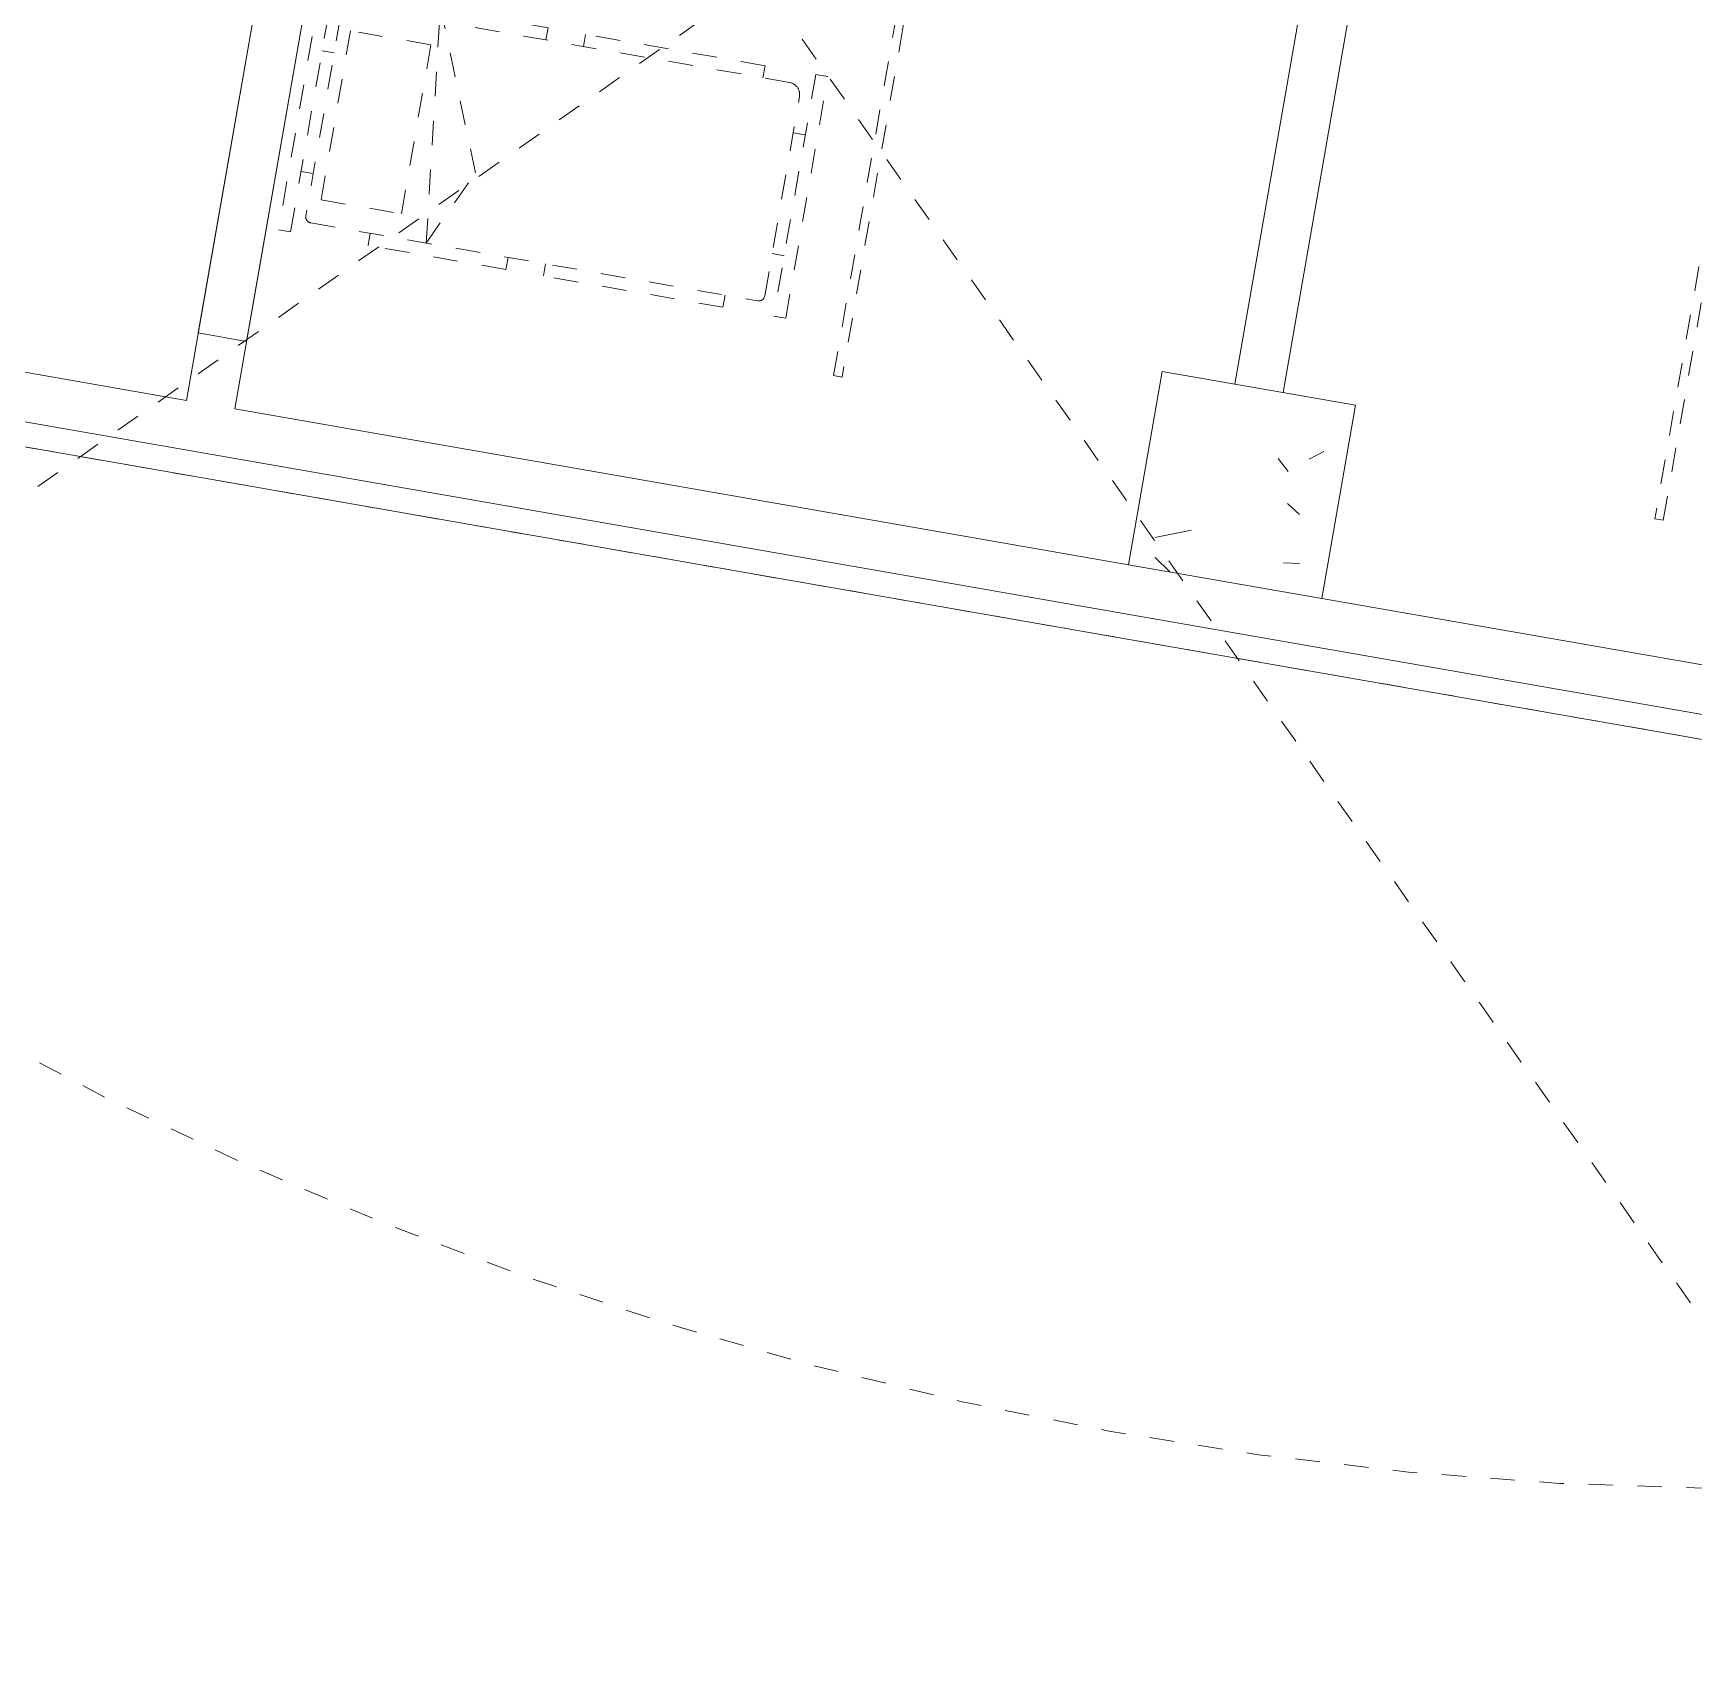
# Model space of a CAD drawing. Extents: x 274235 to 276654, y 142848 to 144425.
# Drawn here: x 276083.34 to 276090.11, y 143055.75 to 143062.45 of the extents above; entities that cross this region are included whole.
import ezdxf

# ---------------------------------------------------------------- set-up
doc = ezdxf.new("R2010")
doc.units = 0
doc.header["$LTSCALE"] = 1.5
for name, pattern in [('ACM-G-CENTER', [50.800000000000004, 31.75, -6.350000000000001, 6.350000000000001, -6.350000000000001]), ('ACM-G-HIDDEN2', [4.762500000000001, 3.175000000000001, -1.5875]), ('ATDASH', [1.5875000000000004, 0.7937500000000002, -0.7937500000000002]), ('DASH', [0.35, 0.25, -0.1]), ('Hidden 1_32_', [1.3890625, 0.7937500000000002, -0.5953125])]:
    doc.linetypes.add(name, pattern=pattern)
doc.layers.get('0').update_dxf_attribs({"linetype": 'CONTINUOUS', "lineweight": 0})
for name, color, linetype, lineweight in [('_ACM-A-DETL', 7, 'CONTINUOUS', 5), ('_ACM-A-EQPM', 3, 'CONTINUOUS', 5), ('_ACM-A-FLOR-WDWK', 1, 'CONTINUOUS', 5), ('_ACM-A-GRID', 3, 'CONTINUOUS', 5), ('_ACM-A-WALL-FULL', 6, 'CONTINUOUS', 13), ('_ACM-S-STRU-CLOS', 5, 'CONTINUOUS', 5)]:
    doc.layers.add(name, color=color, linetype=linetype, lineweight=lineweight)

# ---------------------------------------------------------------- blocks, each defined once
blk = doc.blocks.new('M_Concrete-Rectangular-Column - 800 x 800mm-V137-B1_Working')
at = {"layer": '_ACM-A-DETL', "color": 250}
for p, q in [((400.0000000000002, 400.0000000000002), (-399.9999999999999, 400.0000000000002)), ((-399.9999999999999, 400.0000000000002), (-399.9999999999999, -399.9999999999999)), ((400.0000000000002, -399.9999999999999), (400.0000000000002, 400.0000000000002)), ((-399.9999999999999, -399.9999999999999), (400.0000000000002, -399.9999999999999))]:
    blk.add_line(p, q, dxfattribs=at)
blk = doc.blocks.new('M_Concrete-Rectangular-Column - 800 x 800mm-V1186-B1_Working')
at = {"layer": '_ACM-A-DETL', "color": 250}
for p, q in [((400.0000000000002, 400.0000000000002), (-399.9999999999999, 400.0000000000002)), ((-399.9999999999999, 400.0000000000002), (-399.9999999999999, -399.9999999999999)), ((400.0000000000002, -399.9999999999999), (400.0000000000002, 400.0000000000002)), ((-399.9999999999999, -399.9999999999999), (400.0000000000002, -399.9999999999999))]:
    blk.add_line(p, q, dxfattribs=at)
blk = doc.blocks.new('BASEMENT20250512')
at = {"layer": '_ACM-A-DETL', "color": 250, "linetype": 'ACM-G-HIDDEN2'}
blk.add_line((864799.6651612703, 628904.5657271473), (840945.0403694324, 628904.5657271473), dxfattribs=at)
at = {"layer": '_ACM-S-STRU-CLOS'}
for name, p in [('M_Concrete-Rectangular-Column - 800 x 800mm-V1186-B1_Working', (849004.1239492537, 629604.5656973699)), ('M_Concrete-Rectangular-Column - 800 x 800mm-V137-B1_Working', (849004.1239872484, 629604.5656973699))]:
    blk.add_blockref(name, p, dxfattribs=at)
blk = doc.blocks.new('M_Concrete-Rectangular-Column - 800 x 800mm-V7-F5_Working')
at = {"layer": '_ACM-S-STRU-CLOS'}
h = blk.add_hatch(dxfattribs=at)
h.set_pattern_fill('FP_11', color=256, style=0, pattern_type=2)
h.set_pattern_definition([(49.99999999999999, (-849004.1240000001, -629604.566), (1457.47235942743, -127.5124112941153), [152.4, -1676.4]), (355, (-849004.1240000001, -629604.566), (-281.9423214106538, 1528.454121820989), [121.92, -1341.12]), (100.451, (-848882.668, -629615.192), (1175.54117813264, 1400.932700546505), [129.52, -1424.721]), (46.184, (-849004.1240000001, -629198.166), (2168.632479325518, -336.3419224575734), [228.6, -2514.6]), (96.636, (-848823.405, -629226.194), (1899.220703450187, 1979.420801688256), [194.28, -2137.081]), (351.184, (-849004.1240000001, -629198.166), (1899.240117591927, 1979.402459470636), [182.88, -2011.68]), (21, (-848800.9240000001, -629299.7660000001), (1212.914804469988, -818.1214889162425), [152.4, -1676.4]), (326, (-848800.9240000001, -629299.7660000001), (494.4169517815951, 1473.504446177546), [121.92, -1341.12]), (71.45100000000001, (-848699.848, -629367.943), (1707.337131491297, 655.3696761195706), [129.52, -1424.721]), (37.50000000000001, (-849004.1240000001, -629604.566), (24.70938685064226, 676.4402371484604), [67.056, -1257.808, 67.056, -2640.584]), (37.50000000000001, (-849004.1240000001, -629604.566), (24.70938685064226, 676.4402371484604), [-1391.92, -1294.384, 67.056, -1279.144]), (7.499999999999999, (-849004.1240000001, -629604.566), (534.5577488708675, 801.4442541774883), [67.056, -709.168, 67.056, -1740.408]), (7.499999999999999, (-849004.1240000001, -629604.566), (534.5577488708675, 801.4442541774883), [-843.28, -1227.328, 67.056, -446.024]), (327.5, (-849457.26, -629604.566), (1084.727506429152, -45.83122648363428), [67.056, -440.944, 67.056, -3621.024]), (327.5, (-849457.26, -629604.566), (1084.727506429152, -45.83122648363428), [-575.056, -1517.904, 67.056, -2036.064]), (317.5, (-849660.46, -629604.566), (1185.034654813092, 203.4135379393795), [67.056, -593.344, 67.056, -2479.04]), (317.5, (-849660.46, -629604.566), (1185.034654813092, 203.4135379393795), [-727.456, -985.52, 67.056, -1426.464])])
h.paths.add_polyline_path([(400.0000000010179, -399.9999999993547), (400.0000000010179, 400.0000000006714), (-399.9999999989388, 400.0000000007061), (-399.9999999989388, -399.99999999932)])
at = {"layer": '_ACM-A-DETL'}
for p, q in [((400.0000000000002, 400.0000000000002), (-399.9999999999999, 400.0000000000002)), ((-399.9999999999999, 400.0000000000002), (-399.9999999999999, -399.9999999999999)), ((400.0000000000002, -399.9999999999999), (400.0000000000002, 400.0000000000002)), ((-399.9999999999999, -399.9999999999999), (400.0000000000002, -399.9999999999999))]:
    blk.add_line(p, q, dxfattribs=at)
blk = doc.blocks.new('1020 Cubicle Curtain_ L Shaped - 1020 Cubicle Curtain_ L Shaped-2848326-F5_Working')
at = {"layer": '_ACM-A-EQPM', "linetype": 'ATDASH'}
for p, q in [((74.61250000000146, -22.22500000000057), (109.5375000000014, -22.22500000000057)), ((74.61250000000064, -22.2250000000028), (74.61250000000064, -2066.624999999997)), ((109.5375000000005, -2066.624999999997), (109.5375000000005, -22.2250000000028)), ((142.874999999998, -73.02500000000366), (41.27499999999745, -73.02500000000366)), ((41.27499999999728, -123.8250000000033), (142.8749999999978, -123.8250000000033)), ((142.8749999999978, -174.6250000000037), (41.27499999999728, -174.6250000000037)), ((41.27499999999711, -225.4250000000033), (142.8749999999976, -225.4250000000033)), ((142.8749999999976, -276.2250000000037), (41.27499999999711, -276.2250000000037)), ((41.27499999999694, -327.0250000000033), (142.874999999997, -327.0250000000033)), ((1892.075000000001, -2404.762499999983), (447.6749999999892, -2404.762499999983)), ((1892.075000000001, -2439.687499999984), (1892.075000000001, -2404.762499999983)), ((447.6749999999886, -2439.687499999984), (1892.075000000001, -2439.687499999984))]:
    blk.add_line(p, q, dxfattribs=at)
for centre, radius, start, end in [((142.8749999999978, -47.62500000000367), 25.40000000000001, 269.9999999999998, 89.99999999999986), ((41.27499999999737, -98.42500000000332), 25.39999999999998, 89.99999999999977, 269.9999999999994), ((142.8749999999977, -149.2250000000037), 25.40000000000002, 269.9999999999998, 89.99999999999984), ((41.2749999999972, -200.0250000000033), 25.39999999999997, 89.99999999999974, 269.9999999999994), ((142.8749999999975, -250.8250000000037), 25.40000000000003, 269.9999999999998, 89.99999999999987), ((41.27499999999703, -301.6250000000033), 25.39999999999997, 89.99999999999979, 269.9999999999994), ((447.6749999999881, -2066.624999999996), 373.0624999999931, 179.9999999999997, 269.9999999999994), ((447.6749999999885, -2066.624999999996), 338.1374999999929, 179.9999999999997, 269.9999999999994)]:
    blk.add_arc(centre, radius, start, end, dxfattribs=at)
blk = doc.blocks.new('BED_patient1 - MMBE-010_2100D-2020948-F5_Working')
at = {"layer": '_ACM-A-FLOR-WDWK', "linetype": 'DASH'}
for p, q in [((-499.9999999999994, -49.99999999999973), (-499.9999999999994, 1.353583911622991e-13)), ((500.0000000000006, 1.353583911622991e-13), (-499.9999999999995, 1.353583911622991e-13)), ((500.0000000000006, -49.99999999999973), (500.0000000000006, 1.353583911622991e-13)), ((-499.9999999999994, -49.99999999999973), (500.0000000000006, -49.99999999999973)), ((-250.0000000000059, -49.99999999999973), (-250.0000000000059, -99.99999999999987)), ((249.9999999999924, -49.99999999999973), (249.9999999999924, -99.99999999999987)), ((-449.9999999999994, -125.7999999999967), (-449.9999999999994, -1974.199999999998)), ((399.1999999999984, -99.99999999999987), (-424.2000000000024, -99.99999999999987)), ((350.0000000000383, -149.9999999999999), (-350.000000000002, -149.9999999999999)), ((-350.000000000002, -149.9999999999999), (-350.000000000002, -482.6537028965953)), ((350.0000000000383, -482.6537028965953), (350.0000000000383, -149.9999999999999)), ((450.0000000000013, -1949.19999999998), (450.0000000000013, -150.8000000000028)), ((-500.0000000000024, -941.5426901885771), (-500.0000000000024, -370.8886535605588)), ((-500.0000000000024, -370.8886535605588), (-449.9999999999994, -370.8886535605588)), ((499.9999999999987, -370.8886535605588), (450.0000000000013, -370.8886535605588)), ((499.9999999999987, -941.5426901885738), (499.9999999999987, -370.8886535605588)), ((-449.9999999999994, -603.1026323993726), (450.0000000000013, -500.8390521408846)), ((-350.000000000002, -482.6537028965953), (350.0000000000383, -482.6537028965953)), ((-133.0378331310425, -751.2246207115813), (450.0000000000013, -518.215337154729)), ((-449.9999999999994, -602.962281407213), (-133.0378331310425, -751.2246207115813)), ((-449.9999999999994, -941.5426901885771), (-500.0000000000024, -941.5426901885771)), ((450.0000000000013, -941.5426901885738), (499.9999999999987, -941.5426901885738)), ((-500.0000000000109, -1839.999999999995), (-500.0000000000109, -1096.542690188577)), ((-500.0000000000109, -1096.542690188577), (-449.9999999999994, -1096.542690188577)), ((499.999999999995, -1096.542690188574), (450.0000000000013, -1096.542690188574)), ((499.999999999995, -1839.999999999993), (499.999999999995, -1096.542690188574)), ((-449.9999999999994, -1839.999999999995), (-500.0000000000109, -1839.999999999995)), ((450.0000000000013, -1839.999999999993), (499.999999999995, -1839.999999999993)), ((-424.2000000000005, -1999.999999999996), (399.1999999999853, -1999.999999999996)), ((-250.0000000000059, -1999.999999999996), (-250.0000000000059, -2049.999999999985)), ((249.9999999999924, -1999.999999999996), (249.9999999999924, -2049.999999999985)), ((-499.9999999999994, -2049.999999999985), (-499.9999999999994, -2099.999999999995)), ((500.0000000000006, -2049.999999999985), (-499.9999999999995, -2049.999999999985)), ((500.0000000000006, -2049.999999999985), (500.0000000000006, -2099.999999999995)), ((-499.9999999999994, -2099.999999999995), (500.0000000000006, -2099.999999999995))]:
    blk.add_line(p, q, dxfattribs=at)
for centre, radius, start, end in [((-424.2000000000025, -125.7999999999967), 25.79999999999783, 89.99999999999994, 180.0000000000001), ((399.1999999999983, -150.8000000000027), 50.80000000000007, 1.272221872585407e-14, 90.00000000000006), ((399.1999999999853, -1949.19999999998), 50.8, 269.9999999999996, 9.54166404439055e-15), ((-424.2000000000006, -1974.199999999998), 25.79999999999819, 180, 269.9999999999996)]:
    blk.add_arc(centre, radius, start, end, dxfattribs=at)
blk = doc.blocks.new('1020 Cubicle Curtain_ L Shaped - 1020 Cubicle Curtain_ L Shaped-2848163-F5_Working')
at = {"layer": '_ACM-A-EQPM', "linetype": 'ATDASH'}
for p, q in [((447.6749999999886, 2439.687499999984), (1892.075000000001, 2439.687499999984)), ((1892.075000000001, 2439.687499999984), (1892.075000000001, 2404.762499999983)), ((1892.075000000001, 2404.762499999983), (447.6749999999892, 2404.762499999983)), ((74.61250000000064, 22.2250000000028), (74.61250000000064, 2066.624999999997)), ((109.5375000000005, 2066.624999999997), (109.5375000000005, 22.2250000000028)), ((41.27499999999694, 327.0250000000033), (142.874999999997, 327.0250000000033)), ((142.8749999999976, 276.2250000000037), (41.27499999999711, 276.2250000000037)), ((41.27499999999711, 225.4250000000033), (142.8749999999976, 225.4250000000033)), ((142.8749999999978, 174.6250000000037), (41.27499999999728, 174.6250000000037)), ((41.27499999999728, 123.8250000000033), (142.8749999999978, 123.8250000000033)), ((142.874999999998, 73.02500000000366), (41.27499999999745, 73.02500000000366)), ((74.61250000000146, 22.22500000000057), (109.5375000000014, 22.22500000000057))]:
    blk.add_line(p, q, dxfattribs=at)
for centre, radius, start, end in [((447.6749999999881, 2066.624999999996), 373.0624999999924, 90.00000000000026, 180.0000000000002), ((447.6749999999885, 2066.624999999996), 338.1374999999923, 90.00000000000021, 180.0000000000003), ((41.27499999999703, 301.6250000000033), 25.40000000000001, 90.00000000000021, 269.9999999999999), ((142.8749999999975, 250.8250000000037), 25.39999999999996, 269.9999999999998, 89.99999999999982), ((41.2749999999972, 200.0250000000033), 25.40000000000003, 90.00000000000026, 269.9999999999999), ((142.8749999999977, 149.2250000000037), 25.39999999999998, 269.9999999999998, 89.99999999999984), ((41.27499999999737, 98.42500000000332), 25.40000000000001, 90.00000000000021, 269.9999999999998), ((142.8749999999978, 47.62500000000367), 25.39999999999997, 269.9999999999998, 89.99999999999982)]:
    blk.add_arc(centre, radius, start, end, dxfattribs=at)
blk = doc.blocks.new('M_Concrete-Rectangular-Column - 800 x 800mm-V302-F5_Working')
at = {"layer": '_ACM-S-STRU-CLOS'}
h = blk.add_hatch(dxfattribs=at)
h.set_pattern_fill('FP_68', color=256, style=0, pattern_type=2)
h.set_pattern_definition([(49.99999999999999, (-849004.1240000001, -629604.566), (1457.47235942743, -127.5124112941153), [152.4, -1676.4]), (355, (-849004.1240000001, -629604.566), (-281.9423214106538, 1528.454121820989), [121.92, -1341.12]), (100.451, (-848882.668, -629615.192), (1175.54117813264, 1400.932700546505), [129.52, -1424.721]), (46.184, (-849004.1240000001, -629198.166), (2168.632479325518, -336.3419224575734), [228.6, -2514.6]), (96.636, (-848823.4040000001, -629226.194), (1899.220703450187, 1979.420801688256), [194.28, -2137.081]), (351.184, (-849004.1240000001, -629198.166), (1899.240117591927, 1979.402459470636), [182.88, -2011.68]), (21, (-848800.9240000001, -629299.7660000001), (1212.914804469988, -818.1214889162425), [152.4, -1676.4]), (326, (-848800.9240000001, -629299.7660000001), (494.4169517815951, 1473.504446177546), [121.92, -1341.12]), (71.45100000000001, (-848699.848, -629367.943), (1707.337131491297, 655.3696761195706), [129.52, -1424.721]), (37.50000000000001, (-849004.1240000001, -629604.566), (24.70938685064226, 676.4402371484604), [67.056, -1257.808, 67.056, -2640.584]), (37.50000000000001, (-849004.1240000001, -629604.566), (24.70938685064226, 676.4402371484604), [-1391.92, -1294.384, 67.056, -1279.144]), (7.499999999999999, (-849004.1240000001, -629604.566), (534.5577488708675, 801.4442541774883), [67.056, -709.168, 67.056, -1740.408]), (7.499999999999999, (-849004.1240000001, -629604.566), (534.5577488708675, 801.4442541774883), [-843.28, -1227.328, 67.056, -446.024]), (327.5, (-849457.26, -629604.566), (1084.727506429152, -45.83122648363428), [67.056, -440.944, 67.056, -3621.024]), (327.5, (-849457.26, -629604.566), (1084.727506429152, -45.83122648363428), [-575.056, -1517.904, 67.056, -2036.064]), (317.5, (-849660.46, -629604.566), (1185.034654813092, 203.4135379393795), [67.056, -593.344, 67.056, -2479.04]), (317.5, (-849660.46, -629604.566), (1185.034654813092, 203.4135379393795), [-727.456, -985.52, 67.056, -1426.464])])
h.paths.add_polyline_path([(400.0000000009486, -399.9999999993547), (400.0000000009486, 400.0000000006714), (-399.9999999990081, 400.0000000007061), (-399.9999999990081, -399.99999999932)])
at = {"layer": '_ACM-A-DETL'}
for p, q in [((400.0000000000002, 400.0000000000002), (-399.9999999999999, 400.0000000000002)), ((-399.9999999999999, 400.0000000000002), (-399.9999999999999, -399.9999999999999)), ((400.0000000000002, -399.9999999999999), (400.0000000000002, 400.0000000000002)), ((-399.9999999999999, -399.9999999999999), (400.0000000000002, -399.9999999999999))]:
    blk.add_line(p, q, dxfattribs=at)
blk = doc.blocks.new('5f0512')
at = {"layer": '_ACM-A-DETL', "linetype": 'Hidden 1_32_'}
blk.add_arc((-151007.4439850857, -89694.61528068653), 15000.00000000009, 231.4367988652895, 308.0775907505337, dxfattribs=at)
at = {"layer": '_ACM-A-GRID', "linetype": 'ACM-G-CENTER'}
for p, q in [((-165371.2764325532, -110984.4801361597), (-111914.0039246064, -57527.20762820297)), ((-143733.8089282447, -108863.159792598), (-164098.4842264191, -88498.48449442722))]:
    blk.add_line(p, q, dxfattribs=at)
at = {"layer": '_ACM-A-WALL-FULL', "lineweight": 18}
for p, q in [((-155499.9995019934, -94449.9996724457), (-155499.9995019925, -100920.9558874775)), ((-155499.9995019925, -94599.99967244559), (-155499.9995019925, -101199.9996426668)), ((-155299.9995019926, -101199.9996426668), (-155299.9995019926, -94599.99967244559)), ((-155299.9995019926, -100920.9558874775), (-155299.9995019932, -96449.99967254687)), ((-151299.9994639981, -98124.99967268563), (-151299.9994639978, -100399.9996724443)), ((-151099.9994639979, -100399.9996724443), (-151099.9994639981, -98124.99967268563)), ((-155499.9995019925, -100920.9558874775), (-155299.9995019926, -100920.9558874775)), ((-155499.9995019925, -101199.9996426668), (-159199.9994342206, -101199.9996426668)), ((-151599.9995019932, -101199.9996426668), (-155299.9995019926, -101199.9996426668)), ((-143199.9994937765, -101199.9996426668), (-150799.9994639985, -101199.9996426668)), ((-159259.083081814, -101499.9996426668), (-135404.4582899766, -101499.9996426669))]:
    blk.add_line(p, q, dxfattribs=at)
at = {"layer": '_ACM-A-WALL-FULL'}
blk.add_line((-135404.4582899766, -101399.9996426669), (-159259.083081814, -101399.9996426667), dxfattribs=at)
at = {"layer": '_ACM-A-EQPM'}
for name, p, rotation in [('1020 Cubicle Curtain_ L Shaped - 1020 Cubicle Curtain_ L Shaped-2848163-F5_Working', (-155322.224502004, -98754.82467254181), 269.999999999992), ('1020 Cubicle Curtain_ L Shaped - 1020 Cubicle Curtain_ L Shaped-2848326-F5_Working', (-147077.774531783, -98754.82467254007), 270.0000000000189)]:
    blk.add_blockref(name, p, dxfattribs=dict(at, rotation=rotation))
at = {"layer": '_ACM-A-FLOR-WDWK', "rotation": 90.00000000000641}
blk.add_blockref('BED_patient1 - MMBE-010_2100D-2020948-F5_Working', (-155249.9995020045, -99949.99967253907), dxfattribs=at)
at = {"layer": '_ACM-S-STRU-CLOS'}
for name, p in [('M_Concrete-Rectangular-Column - 800 x 800mm-V302-F5_Working', (-151199.9995019931, -100799.9996724442)), ('M_Concrete-Rectangular-Column - 800 x 800mm-V7-F5_Working', (-151199.9994639984, -100799.9996724442))]:
    blk.add_blockref(name, p, dxfattribs=at)

msp = doc.modelspace()

# ---------------------------------------------------------------- block references
at = {"xscale": 0.0009999999999999994, "yscale": 0.001, "zscale": 0.001, "rotation": 350.1075696352769}
msp.add_blockref('BASEMENT20250512', (275143.7222229671, 142586.2208173259), dxfattribs=at)

# ---------------------------------------------------------------- next in the draw order: block references
msp.add_blockref('5f0512', (276254.5380815538, 143133.931731411), dxfattribs=at)

doc.saveas('drawing.dxf')
